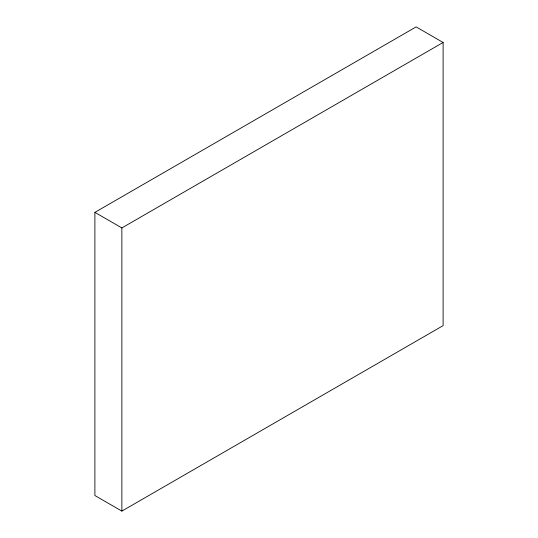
<?xml version="1.0" encoding="UTF-8"?>
<svg xmlns="http://www.w3.org/2000/svg" width="538" height="538" viewBox="0 0 538 538"><rect width="100%" height="100%" fill="white"/><g stroke="black" fill="none" stroke-linecap="round" stroke-linejoin="round"><path stroke-width="0.81" d="M94.89 212.369L416.136 26.9L443.11 42.475L443.11 325.631L121.864 511.1L94.89 495.525L94.89 212.369L121.864 227.937L443.11 42.475M121.864 227.937L121.864 511.1"/></g></svg>
